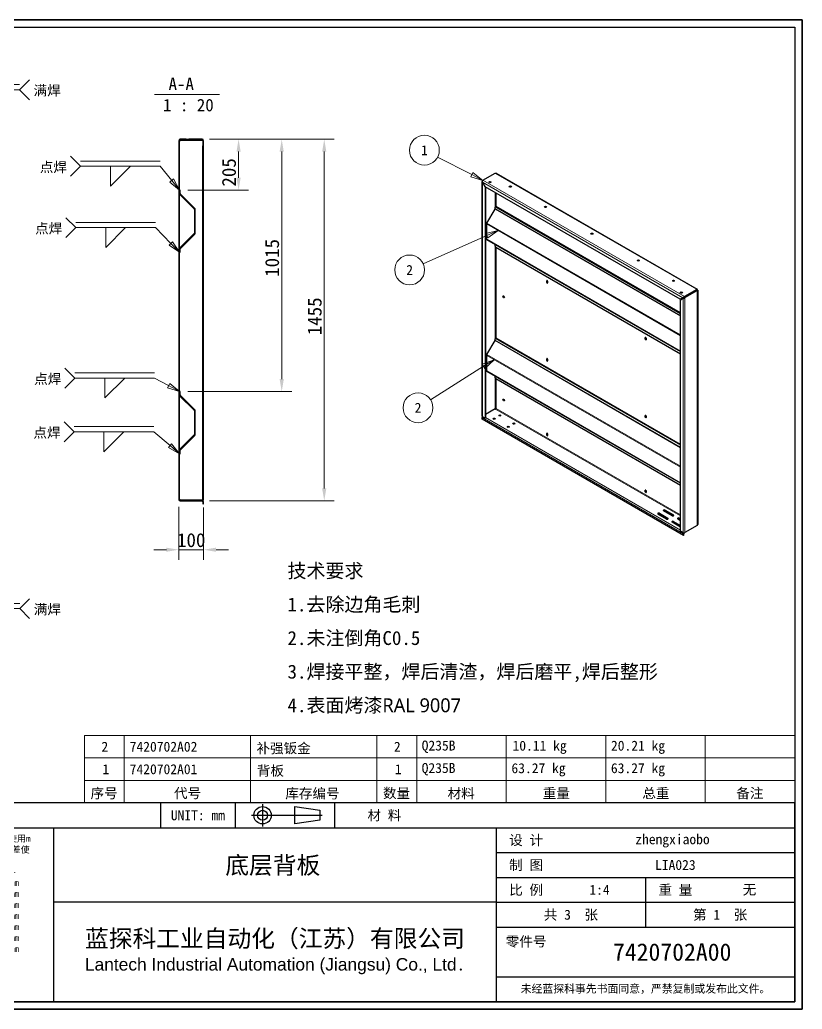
# Model space of a CAD drawing. Header units: millimetres. Extents: x 120 to 5830, y 110 to 4090.
# Drawn here: x 2684 to 5830, y 110 to 4090 of the extents above; entities that cross this region are included whole.
import ezdxf
from ezdxf.enums import TextEntityAlignment as Align

# ---------------------------------------------------------------- set-up
doc = ezdxf.new("R2010")
doc.units = ezdxf.units.MM
doc.header["$LTSCALE"] = 20
doc.linetypes.add('CHAIN', pattern=[0.3543, 0.2362, -0.0295, 0.0591, -0.0295])
doc.linetypes.add('DASHED', pattern=[0.2067, 0.1654, -0.0413])
for name, color, linetype, lineweight in [('1', 7, 'Continuous', 18), ('剖面线 (ISO)', 7, 'Continuous', 18), ('可见 (ISO)', 7, 'Continuous', 25), ('可见窄的 (ISO)', 7, 'Continuous', 18), ('图框 (ISO)', 7, 'Continuous', 35), ('标题 (ISO)', 7, 'Continuous', 25)]:
    doc.layers.add(name, color=color, linetype=linetype, lineweight=lineweight)
doc.layers.add('尺寸 (ISO)', color=7, linetype='Continuous', lineweight=18, true_color=0x008000)
doc.layers.add('符号 (ISO)', color=7, linetype='Continuous', lineweight=18, true_color=0x008000)
doc.styles.add('HZ_33', font='simfang.ttf')
doc.styles.add('文本样式164', font='SimSun.ttf')
doc.styles.add('文本样式165', font='SimSun.ttf')
doc.styles.add('文本样式74', font='SimSun.ttf')
doc.styles.add('最新国标', font='simfang.ttf')
doc.styles.add('注释文本 (ISO)', font='simfang.ttf')
doc.styles.add('添加1', font='simfang.ttf')
doc.dimstyles.new('默认 (GB)', dxfattribs={"dimscale": 20, "dimtxt": 2.8, "dimasz": 2.5, "dimexe": 2, "dimexo": 1.5, "dimgap": 0.5, "dimtad": 1, "dimtoh": 1, "dimdsep": 46, "dimtxsty": '最新国标', "dimcen": 0.09, "dimdle": 10, "dimclrd": 256, "dimclre": 256, "dimclrt": 256, "dimaunit": 1, "dimadec": 3, "dimazin": 2, "dimtfac": 0.535714, "dimtdec": 3, "dimtmove": 0, "dimatfit": 3, "dimfxl": 0, "dimtolj": 1, "dimlwd": -1, "dimlwe": -1, "dimarcsym": 0})
pattern_1 = [(45, (0, 0), (-44.9013, 44.9013), [])]

# ---------------------------------------------------------------- blocks, each defined once
blk = doc.blocks.new('图框 最新国标')
at = {"layer": '图框 (ISO)'}
for p, q in [((6, 204.5), (291.5, 204.5)), ((291.5, 204.5), (291.5, 5.5)), ((291.5, 5.5), (6, 5.5))]:
    blk.add_line(p, q, dxfattribs=at)
at = {"layer": '图框 (ISO)', "color": 7, "linetype": 'Continuous', "lineweight": 25}
for p, q in [((18, 203), (290, 203)), ((18, 203), (290, 203)), ((290, 203), (290, 7)), ((290, 203), (290, 7)), ((290, 7), (6, 7)), ((290, 7), (18, 7))]:
    blk.add_line(p, q, dxfattribs=at)
at = {"layer": '图框 (ISO)', "style": '文本样式74'}
blk.add_attdef('零件代号_001', (44.46, 200.25), '', height=2.5, rotation=180, dxfattribs=at)
blk = doc.blocks.new('标题栏 副本 最新国标')
at = {"layer": '标题 (ISO)'}
for p, q in [((381.98, -183.84), (196.98, -183.84)), ((196.98, -183.84), (196.98, -223.84)), ((254.48, -183.84), (254.48, -188.84)), ((269.48, -183.84), (269.48, -188.84)), ((281.48, -188.09), (281.48, -184.59)), ((281.48, -184.59), (286.48, -185.34)), ((289.48, -183.84), (289.48, -188.84)), ((381.98, -223.84), (381.98, -183.84)), ((383.48, -183.84), (383.48, -225.34)), ((286.48, -185.34), (286.48, -187.34)), ((196.98, -188.84), (381.98, -188.84)), ((232.98, -188.84), (232.98, -223.84)), ((286.48, -187.34), (281.48, -188.09)), ((321.98, -188.84), (321.98, -223.84)), ((321.98, -193.84), (381.98, -193.84)), ((321.98, -198.84), (381.98, -198.84)), ((351.98, -198.84), (351.98, -208.84)), ((321.98, -203.84), (232.98, -203.84)), ((321.98, -203.84), (381.98, -203.84)), ((321.98, -208.84), (381.98, -208.84)), ((321.98, -218.84), (381.98, -218.84)), ((196.98, -223.84), (381.98, -223.84)), ((383.48, -225.34), (196.98, -225.34))]:
    blk.add_line(p, q, dxfattribs=at)
at = {"layer": '标题 (ISO)', "linetype": 'CHAIN', "ltscale": 5.000333}
blk.add_line((274.98, -184.09), (274.98, -188.59), dxfattribs=at)
at = {"layer": '标题 (ISO)', "linetype": 'CHAIN', "ltscale": 15.834605}
blk.add_line((272.73, -186.34), (286.98, -186.34), dxfattribs=at)
at = {"layer": '标题 (ISO)'}
for radius in [1.75, 1]:
    blk.add_circle((274.98, -186.34), radius, dxfattribs=at)
at = {"layer": '1', "style": '文本样式164'}
for s, p in [('材 料', (299.48, -186.34)), ('UNIT: mm', (261.98, -186.34)), ('设 计', (327.98, -191.34)), ('制 图', (327.98, -196.34)), ('比 例', (327.98, -201.34)), ('重 量', (357.98, -201.34)), ('共 3  张', (336.98, -206.34)), ('第 1  张', (366.98, -206.34))]:
    blk.add_text(s, height=2, dxfattribs=at).set_placement(p, align=Align.MIDDLE_CENTER)
at = {"layer": '标题 (ISO)', "style": '注释文本 (ISO)'}
for s, insert, char_height, attachment_point, line_spacing_factor in [('\\fSimSun|b0|i0;{\\H1.3000;      未注公差角度及线性公差使用m\\P}\\fSimSun|b0|i0;{\\H1.3000;（GB/T1804-2000），未注形位公差使\\P}\\fSimSun|b0|i0;{\\H1.3000;用K级（GB/T 1184-1996）。\\P}\\fSimSun|b0|i0;{\\H1.3000;—————————————————\\P}\\fSimSun|b0|i0;{\\H1.3000;             6以下    ±0.05 mm\\P}\\fSimSun|b0|i0;{\\H1.3000;     6 ～   30以下    ±0.10 mm\\P}\\fSimSun|b0|i0;{\\H1.3000;    30 ～  120以下    ±0.15 mm\\P}\\fSimSun|b0|i0;{\\H1.3000;   120 ～  400以下    ±0.20 mm\\P}\\fSimSun|b0|i0;{\\H1.3000;   400 ～ 1000以下    ±0.30 mm\\P}\\fSimSun|b0|i0;{\\H1.3000;  1000 ～ 2000以下    ±0.50 mm\\P}\\fSimSun|b0|i0;{\\H1.3000;          2000以上    ±0.80 mm\\P}\\fSimSun|b0|i0;{\\H1.3000;\\P}\\fSimSun|b0|i0;{\\H1.3000;           300以下    ±30′\\P}\\fSimSun|b0|i0;{\\H1.3000;   300 ～ 1000以下    ±15′\\P}\\fSimSun|b0|i0;{\\H1.3000;          1000以上    ±5′}', (198.48, -206.63), 1.3, 4, 1.023913), ('{\\fMicrosoft YaHei|b0|i0|c134|p34;\\H1.75x;蓝探科工业自动化（江苏）有限公司\\P\\fArial|b0|i0|c0|p34;\\H0.71429x;Lantech Industrial Automation (Jiangsu) Co., Ltd\\fFangSong|b0|i0|c134|p49;.\\H1.15195x; }', (277.48, -213.84), 2, 5, 0.978695)]:
    blk.add_mtext(s, dxfattribs=dict(at, insert=insert, char_height=char_height, attachment_point=attachment_point, line_spacing_factor=line_spacing_factor))
at = {"layer": '标题 (ISO)', "attachment_point": 5, "style": '注释文本 (ISO)'}
for s, insert, char_height in [('\\fFangSong|b0|i0;LIA023', (357.98, -196.34), 2), ('\\fFangSong|b0|i0;零件号', (327.98, -211.84), 2), ('\\fSimSun|b0|i0;{\\H1.6000;未经蓝探科事先书面同意，严禁复制或发布此文件。}', (351.98, -221.34), 1.6)]:
    blk.add_mtext(s, dxfattribs=dict(at, insert=insert, char_height=char_height))
at = {"layer": '标题 (ISO)', "style": '注释文本 (ISO)'}
blk.add_attdef('材料', text='', height=2, dxfattribs=at).set_placement((324.48, -186.34), align=Align.MIDDLE_CENTER)
at = {"layer": '标题 (ISO)'}
for tag, p, height, style in [('设计人_001', (349.92, -192.16), 2, '注释文本 (ISO)'), ('库存编号_001', (267.5, -198.13), 3.5, '文本样式165'), ('视图比例_001', (340.69, -202.33), 2, '注释文本 (ISO)'), ('质量\\P3;_001', (371.53, -202.3), 2, '注释文本 (ISO)'), ('零件代号_001', (345.44, -215.59), 3.5, '文本样式165')]:
    blk.add_attdef(tag, p, '', height=height, dxfattribs=dict(at, style=style))
blk = doc.blocks.new('*D6')
at = {"layer": 'Defpoints', "color": 0, "transparency": 16777216}
for p in [(3417.1, 3609.6), (3563.6, 3609.6), (3329.1, 3404.6)]:
    blk.add_point(p, dxfattribs=at)
at = {"layer": '尺寸 (ISO)', "color": 116, "true_color": 0x00803f, "transparency": 16777216}
for p, q in [((3447.1, 3609.6), (3603.6, 3609.6)), ((3563.6, 3454.6), (3563.6, 3559.6)), ((3359.1, 3404.6), (3603.6, 3404.6))]:
    blk.add_line(p, q, dxfattribs=at)
for points in [[(3555.2, 3559.6), (3571.9, 3559.6), (3563.6, 3609.6)], [(3555.2, 3454.6), (3571.9, 3454.6), (3563.6, 3404.6)]]:
    blk.add_solid(points, dxfattribs=at)
at = {"layer": '尺寸 (ISO)', "transparency": 16777216, "insert": (3525.2, 3476.2), "char_height": 56, "attachment_point": 5, "rotation": 90, "style": '最新国标'}
blk.add_mtext('\\A1;205', dxfattribs=at)
blk = doc.blocks.new('*D7')
at = {"layer": 'Defpoints', "color": 0, "transparency": 16777216}
for p in [(3417.1, 3609.6), (3329.1, 2594.6), (3737.1, 2594.6)]:
    blk.add_point(p, dxfattribs=at)
at = {"layer": '尺寸 (ISO)', "color": 116, "true_color": 0x00803f, "transparency": 16777216}
for p, q in [((3447.1, 3609.6), (3777.1, 3609.6)), ((3737.1, 3559.6), (3737.1, 2644.6)), ((3359.1, 2594.6), (3777.1, 2594.6))]:
    blk.add_line(p, q, dxfattribs=at)
for points in [[(3728.7, 3559.6), (3745.4, 3559.6), (3737.1, 3609.6)], [(3728.7, 2644.6), (3745.4, 2644.6), (3737.1, 2594.6)]]:
    blk.add_solid(points, dxfattribs=at)
at = {"layer": '尺寸 (ISO)', "transparency": 16777216, "insert": (3698.7, 3132.1), "char_height": 56, "attachment_point": 5, "rotation": 90, "style": '最新国标'}
blk.add_mtext('\\A1;1015', dxfattribs=at)
blk = doc.blocks.new('焊接符号标识符1')
at = {"layer": '符号 (ISO)'}
for p, q in [((146.42, 175.04), (144.42, 177.04)), ((146.42, 175.04), (144.42, 173.04)), ((162.42, 175.04), (146.42, 175.04)), ((152.42, 175.04), (156.42, 175.04)), ((156.42, 175.04), (152.42, 171.04)), ((152.42, 171.04), (152.42, 175.04)), ((164.73, 172.17), (162.42, 175.04)), ((165.12, 172.49), (164.34, 171.86)), ((164.34, 171.86), (166.3, 170.23)), ((164.73, 172.17), (166.3, 170.23)), ((166.3, 170.23), (165.12, 172.49))]:
    blk.add_line(p, q, dxfattribs=at)
at = {"layer": '符号 (ISO)', "linetype": 'DASHED', "ltscale": 12.901145}
blk.add_line((162.42, 176.09), (146.42, 176.09), dxfattribs=at)
at = {"layer": '符号 (ISO)', "flags": 128}
blk.add_lwpolyline([(164.34, 171.86), (166.3, 170.23), (165.12, 172.49), (164.34, 171.86)], dxfattribs=at)
at = {"layer": '符号 (ISO)'}
blk.add_solid([(164.34, 171.86), (166.3, 170.23), (165.12, 172.49), (164.34, 171.86)], dxfattribs=at)
at = {"layer": '符号 (ISO)', "insert": (138.22, 173.64), "char_height": 2, "attachment_point": 7, "style": '注释文本 (ISO)'}
blk.add_mtext('点焊', dxfattribs=at)
blk = doc.blocks.new('焊接符号标识符2')
at = {"layer": '符号 (ISO)'}
for p, q in [((145.47, 162.7), (143.47, 164.7)), ((145.47, 162.7), (143.47, 160.7)), ((161.47, 162.7), (145.47, 162.7)), ((151.47, 162.7), (155.47, 162.7)), ((155.47, 162.7), (151.47, 158.7)), ((151.47, 158.7), (151.47, 162.7)), ((164.56, 159.52), (161.47, 162.7)), ((164.92, 159.87), (164.2, 159.17)), ((164.56, 159.52), (166.3, 157.73)), ((166.3, 157.73), (164.92, 159.87)), ((164.2, 159.17), (166.3, 157.73))]:
    blk.add_line(p, q, dxfattribs=at)
at = {"layer": '符号 (ISO)', "linetype": 'DASHED', "ltscale": 12.901145}
blk.add_line((161.47, 163.75), (145.47, 163.75), dxfattribs=at)
at = {"layer": '符号 (ISO)', "flags": 128}
blk.add_lwpolyline([(164.2, 159.17), (166.3, 157.73), (164.92, 159.87), (164.2, 159.17)], dxfattribs=at)
at = {"layer": '符号 (ISO)'}
blk.add_solid([(164.2, 159.17), (166.3, 157.73), (164.92, 159.87), (164.2, 159.17)], dxfattribs=at)
at = {"layer": '符号 (ISO)', "insert": (137.27, 161.31), "char_height": 2, "attachment_point": 7, "style": '注释文本 (ISO)'}
blk.add_mtext('点焊', dxfattribs=at)
blk = doc.blocks.new('焊接符号标识符3')
at = {"layer": '符号 (ISO)'}
for p, q in [((145.28, 132.44), (143.28, 134.44)), ((145.28, 132.44), (143.28, 130.44)), ((161.28, 132.44), (145.28, 132.44)), ((151.28, 132.44), (155.28, 132.44)), ((155.28, 132.44), (151.28, 128.44)), ((151.28, 128.44), (151.28, 132.44)), ((164.1, 130.92), (161.28, 132.44)), ((164.34, 131.36), (163.86, 130.48)), ((166.3, 129.73), (164.34, 131.36)), ((163.86, 130.48), (166.3, 129.73)), ((164.1, 130.92), (166.3, 129.73))]:
    blk.add_line(p, q, dxfattribs=at)
at = {"layer": '符号 (ISO)', "linetype": 'DASHED', "ltscale": 12.901145}
blk.add_line((161.28, 133.49), (145.28, 133.49), dxfattribs=at)
at = {"layer": '符号 (ISO)', "flags": 128}
blk.add_lwpolyline([(163.86, 130.48), (166.3, 129.73), (164.34, 131.36), (163.86, 130.48)], dxfattribs=at)
at = {"layer": '符号 (ISO)'}
blk.add_solid([(163.86, 130.48), (166.3, 129.73), (164.34, 131.36), (163.86, 130.48)], dxfattribs=at)
at = {"layer": '符号 (ISO)', "insert": (137.09, 131.04), "char_height": 2, "attachment_point": 7, "style": '注释文本 (ISO)'}
blk.add_mtext('点焊', dxfattribs=at)
blk = doc.blocks.new('焊接符号标识符4')
at = {"layer": '符号 (ISO)'}
for p, q in [((145.12, 121.62), (143.12, 123.62)), ((145.12, 121.62), (143.12, 119.62)), ((161.12, 121.62), (145.12, 121.62)), ((151.12, 121.62), (155.12, 121.62)), ((155.12, 121.62), (151.12, 117.62)), ((151.12, 117.62), (151.12, 121.62)), ((164.4, 118.85), (161.12, 121.62)), ((164.72, 119.23), (164.07, 118.47)), ((164.07, 118.47), (166.3, 117.23)), ((164.4, 118.85), (166.3, 117.23)), ((166.3, 117.23), (164.72, 119.23))]:
    blk.add_line(p, q, dxfattribs=at)
at = {"layer": '符号 (ISO)', "linetype": 'DASHED', "ltscale": 12.901145}
blk.add_line((161.12, 122.67), (145.12, 122.67), dxfattribs=at)
at = {"layer": '符号 (ISO)', "flags": 128}
blk.add_lwpolyline([(164.07, 118.47), (166.3, 117.23), (164.72, 119.23), (164.07, 118.47)], dxfattribs=at)
at = {"layer": '符号 (ISO)'}
blk.add_solid([(164.07, 118.47), (166.3, 117.23), (164.72, 119.23), (164.07, 118.47)], dxfattribs=at)
at = {"layer": '符号 (ISO)', "insert": (136.93, 120.23), "char_height": 2, "attachment_point": 7, "style": '注释文本 (ISO)'}
blk.add_mtext('点焊', dxfattribs=at)
blk = doc.blocks.new('*D14')
at = {"layer": 'Defpoints', "color": 0, "transparency": 16777216}
for p in [(3417.1, 3609.6), (3417.1, 2154.6), (3908.1, 2154.6)]:
    blk.add_point(p, dxfattribs=at)
at = {"layer": '尺寸 (ISO)', "color": 116, "true_color": 0x00803f, "transparency": 16777216}
for p, q in [((3447.1, 3609.6), (3948.1, 3609.6)), ((3908.1, 3559.6), (3908.1, 2204.6)), ((3447.1, 2154.6), (3948.1, 2154.6))]:
    blk.add_line(p, q, dxfattribs=at)
for points in [[(3899.7, 3559.6), (3916.4, 3559.6), (3908.1, 3609.6)], [(3899.7, 2204.6), (3916.4, 2204.6), (3908.1, 2154.6)]]:
    blk.add_solid(points, dxfattribs=at)
at = {"layer": '尺寸 (ISO)', "transparency": 16777216, "insert": (3869.7, 2897.1), "char_height": 56, "attachment_point": 5, "rotation": 90, "style": '最新国标'}
blk.add_mtext('\\A1;1455', dxfattribs=at)
blk = doc.blocks.new('*D15')
at = {"layer": 'Defpoints', "color": 0, "transparency": 16777216}
for p in [(3323.1, 2160.6), (3423.1, 2158.3), (3423.1, 1958.3)]:
    blk.add_point(p, dxfattribs=at)
at = {"layer": '尺寸 (ISO)', "color": 116, "true_color": 0x00803f, "transparency": 16777216}
for p, q in [((3323.1, 2130.6), (3323.1, 1918.3)), ((3423.1, 2128.3), (3423.1, 1918.3)), ((3273.1, 1958.3), (3223.1, 1958.3)), ((3323.1, 1958.3), (3423.1, 1958.3)), ((3473.1, 1958.3), (3523.1, 1958.3))]:
    blk.add_line(p, q, dxfattribs=at)
for points in [[(3273.1, 1966.7), (3273.1, 1950), (3323.1, 1958.3)], [(3473.1, 1966.7), (3473.1, 1950), (3423.1, 1958.3)]]:
    blk.add_solid(points, dxfattribs=at)
at = {"layer": '尺寸 (ISO)', "transparency": 16777216, "insert": (3373.1, 1996.6), "char_height": 56, "attachment_point": 5, "style": '最新国标'}
blk.add_mtext('\\A1;100', dxfattribs=at)
blk = doc.blocks.new('明细栏')
at = {"layer": '符号 (ISO)'}
for p, q in [((290, 60.58), (147.2, 60.58)), ((147.2, 60.58), (147.2, 51.53)), ((155.2, 60.58), (155.2, 51.53)), ((180.6, 60.58), (180.6, 51.53)), ((206, 60.58), (206, 51.53)), ((214, 60.58), (214, 51.53)), ((232, 60.58), (232, 51.53)), ((252, 60.58), (252, 51.53)), ((272, 60.58), (272, 51.53)), ((290, 60.58), (290, 51.53)), ((290, 56.05), (147.2, 56.05)), ((290, 51.53), (147.2, 51.53)), ((147.2, 47), (147.2, 51.53)), ((155.2, 47), (155.2, 51.53)), ((180.6, 47), (180.6, 51.53)), ((206, 47), (206, 51.53)), ((214, 47), (214, 51.53)), ((232, 47), (232, 51.53)), ((252, 47), (252, 51.53)), ((272, 47), (272, 51.53)), ((290, 47), (290, 51.53)), ((290, 47), (147.2, 47))]:
    blk.add_line(p, q, dxfattribs=at)
at = {"layer": '符号 (ISO)', "char_height": 2, "attachment_point": 7, "style": '注释文本 (ISO)'}
for s, insert in [('2', (150.61, 57.3)), ('7420702A02', (156.29, 57.27)), ('补强钣金', (181.77, 56.75)), ('2', (209.41, 57.3)), ('Q235B', (214.99, 57.03)), ('10.11 kg', (233.26, 56.85)), ('20.21 kg', (253.05, 56.85)), ('1', (150.81, 52.77)), ('7420702A01', (156.29, 52.74)), ('背板', (181.86, 52.24)), ('1', (209.61, 52.77)), ('Q235B', (214.99, 52.51)), ('63.27 kg', (233.04, 52.32)), ('63.27 kg', (253.04, 52.32)), ('序号', (148.42, 47.71)), ('代号', (165.19, 47.73)), ('库存编号', (187.58, 47.66)), ('数量', (207.21, 47.72)), ('材料', (220.21, 47.68)), ('重量', (239.33, 47.78)), ('总重', (259.36, 47.75)), ('备注', (278.25, 47.74))]:
    blk.add_mtext(s, dxfattribs=dict(at, insert=insert))
blk = doc.blocks.new('引出序号1')
at = {"layer": '符号 (ISO)'}
for p, q in [((225.08, 173.36), (218.2, 176.9)), ((225.31, 173.8), (224.85, 172.91)), ((225.08, 173.36), (227.3, 172.21)), ((227.3, 172.21), (225.31, 173.8)), ((224.85, 172.91), (227.3, 172.21))]:
    blk.add_line(p, q, dxfattribs=at)
at = {"layer": '符号 (ISO)', "flags": 128}
blk.add_lwpolyline([(224.85, 172.91), (227.3, 172.21), (225.31, 173.8), (224.85, 172.91)], dxfattribs=at)
at = {"layer": '符号 (ISO)'}
blk.add_circle((215.54, 178.27), 3, dxfattribs=at)
blk.add_solid([(224.85, 172.91), (227.3, 172.21), (225.31, 173.8), (224.85, 172.91)], dxfattribs=at)
at = {"layer": '符号 (ISO)', "insert": (215.54, 178.27), "char_height": 2, "attachment_point": 5, "style": '注释文本 (ISO)'}
blk.add_mtext('1', dxfattribs=at)
blk = doc.blocks.new('引出序号2')
at = {"layer": '符号 (ISO)'}
for p, q in [((230.4, 162.11), (227.91, 161.55)), ((227.91, 161.55), (228.32, 160.64)), ((228.12, 161.09), (230.4, 162.11)), ((228.32, 160.64), (230.4, 162.11)), ((228.12, 161.09), (215.3, 155.4))]:
    blk.add_line(p, q, dxfattribs=at)
at = {"layer": '符号 (ISO)', "flags": 128}
blk.add_lwpolyline([(228.32, 160.64), (230.4, 162.11), (227.91, 161.55), (228.32, 160.64)], dxfattribs=at)
at = {"layer": '符号 (ISO)'}
blk.add_circle((212.57, 154.19), 3, dxfattribs=at)
blk.add_solid([(228.32, 160.64), (230.4, 162.11), (227.91, 161.55), (228.32, 160.64)], dxfattribs=at)
at = {"layer": '符号 (ISO)', "insert": (212.57, 154.19), "char_height": 2, "attachment_point": 5, "style": '注释文本 (ISO)'}
blk.add_mtext('2', dxfattribs=at)
blk = doc.blocks.new('引出序号3')
at = {"layer": '符号 (ISO)'}
for p, q in [((229.55, 136.14), (227.17, 135.23)), ((227.44, 134.81), (229.55, 136.14)), ((227.71, 134.38), (229.55, 136.14)), ((227.44, 134.81), (216.78, 128.07)), ((227.17, 135.23), (227.71, 134.38))]:
    blk.add_line(p, q, dxfattribs=at)
at = {"layer": '符号 (ISO)', "flags": 128}
blk.add_lwpolyline([(227.71, 134.38), (229.55, 136.14), (227.17, 135.23), (227.71, 134.38)], dxfattribs=at)
at = {"layer": '符号 (ISO)'}
blk.add_circle((214.26, 126.47), 3, dxfattribs=at)
blk.add_solid([(227.71, 134.38), (229.55, 136.14), (227.17, 135.23), (227.71, 134.38)], dxfattribs=at)
at = {"layer": '符号 (ISO)', "insert": (214.26, 126.47), "char_height": 2, "attachment_point": 5, "style": '注释文本 (ISO)'}
blk.add_mtext('2', dxfattribs=at)
blk = doc.blocks.new('焊接符号标识符5')
at = {"layer": '符号 (ISO)', "linetype": 'DASHED', "ltscale": 12.901145}
blk.add_line((118.13, 191.48), (134.13, 191.48), dxfattribs=at)
at = {"layer": '符号 (ISO)'}
for p, q in [((134.13, 190.43), (136.13, 192.43)), ((111.92, 182.45), (118.13, 190.43)), ((118.13, 190.43), (134.13, 190.43)), ((124.13, 190.43), (128.13, 190.43)), ((128.13, 190.43), (124.13, 186.43)), ((124.13, 186.43), (124.13, 190.43)), ((134.13, 190.43), (136.13, 188.43)), ((111.53, 182.76), (110.39, 180.48)), ((111.92, 182.45), (110.39, 180.48)), ((110.39, 180.48), (112.32, 182.15)), ((112.32, 182.15), (111.53, 182.76))]:
    blk.add_line(p, q, dxfattribs=at)
at = {"layer": '符号 (ISO)', "flags": 128}
blk.add_lwpolyline([(111.53, 182.76), (110.39, 180.48), (112.32, 182.15), (111.53, 182.76)], dxfattribs=at)
at = {"layer": '符号 (ISO)'}
blk.add_solid([(111.53, 182.76), (110.39, 180.48), (112.32, 182.15), (111.53, 182.76)], dxfattribs=at)
at = {"layer": '符号 (ISO)', "insert": (136.96, 189.05), "char_height": 2, "attachment_point": 7, "style": '注释文本 (ISO)'}
blk.add_mtext('满焊', dxfattribs=at)
blk = doc.blocks.new('焊接符号标识符6')
at = {"layer": '符号 (ISO)'}
for p, q in [((134.17, 86.07), (136.17, 88.07)), ((111.99, 78.7), (118.17, 86.07)), ((118.17, 86.07), (134.17, 86.07)), ((124.17, 86.07), (128.17, 86.07)), ((128.17, 86.07), (124.17, 82.07)), ((124.17, 82.07), (124.17, 86.07)), ((134.17, 86.07), (136.17, 84.07)), ((111.61, 79.02), (110.39, 76.79)), ((111.99, 78.7), (110.39, 76.79)), ((110.39, 76.79), (112.38, 78.38)), ((112.38, 78.38), (111.61, 79.02))]:
    blk.add_line(p, q, dxfattribs=at)
at = {"layer": '符号 (ISO)', "linetype": 'DASHED', "ltscale": 12.901145}
blk.add_line((118.17, 87.12), (134.17, 87.12), dxfattribs=at)
at = {"layer": '符号 (ISO)', "flags": 128}
blk.add_lwpolyline([(111.61, 79.02), (110.39, 76.79), (112.38, 78.38), (111.61, 79.02)], dxfattribs=at)
at = {"layer": '符号 (ISO)'}
blk.add_solid([(111.61, 79.02), (110.39, 76.79), (112.38, 78.38), (111.61, 79.02)], dxfattribs=at)
at = {"layer": '符号 (ISO)', "insert": (137, 84.69), "char_height": 2, "attachment_point": 7, "style": '注释文本 (ISO)'}
blk.add_mtext('满焊', dxfattribs=at)

msp = doc.modelspace()

# ---------------------------------------------------------------- hatches: boundary and pattern name
at = {"layer": '剖面线 (ISO)'}
h = msp.add_hatch(dxfattribs=at)
h.set_pattern_fill('ANSI31', color=256, scale=508, style=0)
h.set_pattern_definition(pattern_1)
edge = h.paths.add_edge_path()
edge.add_line((3420.054, 2151.615), (3420.054, 2142.615))
edge.add_line((3420.054, 2142.615), (3423.054, 2142.615))
edge.add_line((3423.054, 2142.615), (3423.054, 2151.615))
edge.add_ellipse((3417.054, 2151.615), major_axis=(0, 6), ratio=1, start_angle=270, end_angle=360)
edge.add_line((3417.054, 2157.615), (3329.054, 2157.615))
edge.add_ellipse((3329.054, 2160.615), major_axis=(-3, 0), ratio=1, start_angle=0, end_angle=90, ccw=False)
edge.add_line((3326.054, 2160.615), (3326.054, 3603.615))
edge.add_ellipse((3329.054, 3603.615), major_axis=(0, 3), ratio=1, start_angle=0, end_angle=90, ccw=False)
edge.add_line((3329.054, 3606.615), (3352.554, 3606.615))
edge.add_line((3352.554, 3606.615), (3352.554, 3609.615))
edge.add_line((3352.554, 3609.615), (3329.054, 3609.615))
edge.add_ellipse((3329.054, 3603.615), major_axis=(-6, 0), ratio=1, start_angle=270, end_angle=360)
edge.add_line((3323.054, 3603.615), (3323.054, 2160.615))
edge.add_ellipse((3329.054, 2160.615), major_axis=(0, -6), ratio=1, start_angle=270, end_angle=360)
edge.add_line((3329.054, 2154.615), (3417.054, 2154.615))
edge.add_ellipse((3417.054, 2151.615), major_axis=(3, 0), ratio=1, start_angle=0, end_angle=90, ccw=False)
h = msp.add_hatch(dxfattribs=at)
h.set_pattern_fill('ANSI31', color=256, scale=508, style=0)
h.set_pattern_definition(pattern_1)
edge = h.paths.add_edge_path()
edge.add_line((3420.054, 3603.615), (3420.054, 3584.615))
edge.add_line((3420.054, 3584.615), (3423.054, 3584.615))
edge.add_line((3423.054, 3584.615), (3423.054, 3603.615))
edge.add_ellipse((3417.054, 3603.615), major_axis=(0, 6), ratio=1, start_angle=270, end_angle=360)
edge.add_line((3417.054, 3609.615), (3363.554, 3609.615))
edge.add_line((3363.554, 3609.615), (3363.554, 3606.615))
edge.add_line((3363.554, 3606.615), (3417.054, 3606.615))
edge.add_ellipse((3417.054, 3603.615), major_axis=(3, 0), ratio=1, start_angle=0, end_angle=90, ccw=False)
h = msp.add_hatch(dxfattribs=at)
h.set_pattern_fill('ANSI31', color=256, scale=508, angle=90.00021, style=0)
h.set_pattern_definition([(135.0002, (0, 0), (-44.9011, -44.90145), [])])
edge = h.paths.add_edge_path()
edge.add_ellipse((3332.054, 3390.857), major_axis=(0, -6), ratio=1, start_angle=270, end_angle=315)
edge.add_line((3327.812, 3386.615), (3385.176, 3329.251))
edge.add_ellipse((3383.054, 3327.129), major_axis=(2.121, -2.121), ratio=1, start_angle=45, end_angle=90, ccw=False)
edge.add_line((3386.054, 3327.129), (3386.054, 3232.1))
edge.add_ellipse((3383.054, 3232.1), major_axis=(0, -3), ratio=1, start_angle=45, end_angle=90, ccw=False)
edge.add_line((3385.176, 3229.979), (3327.812, 3172.615))
edge.add_ellipse((3332.054, 3168.372), major_axis=(-4.243, -4.243), ratio=1, start_angle=270, end_angle=315)
edge.add_line((3326.054, 3168.372), (3326.054, 3154.615))
edge.add_line((3326.054, 3154.615), (3329.054, 3154.615))
edge.add_line((3329.054, 3154.615), (3329.054, 3168.372))
edge.add_ellipse((3332.054, 3168.372), major_axis=(0, 3), ratio=1, start_angle=45, end_angle=90, ccw=False)
edge.add_line((3329.933, 3170.493), (3387.297, 3227.857))
edge.add_ellipse((3383.054, 3232.1), major_axis=(4.243, 4.243), ratio=1, start_angle=270, end_angle=315)
edge.add_line((3389.054, 3232.1), (3389.054, 3327.129))
edge.add_ellipse((3383.054, 3327.129), major_axis=(0, 6), ratio=1, start_angle=270, end_angle=315)
edge.add_line((3387.297, 3331.372), (3329.933, 3388.736))
edge.add_ellipse((3332.054, 3390.857), major_axis=(-2.121, 2.121), ratio=1, start_angle=45, end_angle=90, ccw=False)
edge.add_line((3329.054, 3390.857), (3329.054, 3404.615))
edge.add_line((3329.054, 3404.615), (3326.054, 3404.615))
edge.add_line((3326.054, 3404.615), (3326.054, 3390.857))
h = msp.add_hatch(dxfattribs=at)
h.set_pattern_fill('ANSI31', color=256, scale=508, angle=14.999978, style=0)
h.set_pattern_definition([(60, (0, 0), (-54.9926, 31.75), [])])
edge = h.paths.add_edge_path()
edge.add_ellipse((3332.054, 2580.857), major_axis=(0, -6), ratio=1, start_angle=270, end_angle=315)
edge.add_line((3327.812, 2576.615), (3385.176, 2519.251))
edge.add_ellipse((3383.054, 2517.129), major_axis=(2.121, -2.121), ratio=1, start_angle=45, end_angle=90, ccw=False)
edge.add_line((3386.054, 2517.129), (3386.054, 2422.1))
edge.add_ellipse((3383.054, 2422.1), major_axis=(0, -3), ratio=1, start_angle=45, end_angle=90, ccw=False)
edge.add_line((3385.176, 2419.979), (3327.812, 2362.615))
edge.add_ellipse((3332.054, 2358.372), major_axis=(-4.243, -4.243), ratio=1, start_angle=270, end_angle=315)
edge.add_line((3326.054, 2358.372), (3326.054, 2344.615))
edge.add_line((3326.054, 2344.615), (3329.054, 2344.615))
edge.add_line((3329.054, 2344.615), (3329.054, 2358.372))
edge.add_ellipse((3332.054, 2358.372), major_axis=(0, 3), ratio=1, start_angle=45, end_angle=90, ccw=False)
edge.add_line((3329.933, 2360.493), (3387.297, 2417.857))
edge.add_ellipse((3383.054, 2422.1), major_axis=(4.243, 4.243), ratio=1, start_angle=270, end_angle=315)
edge.add_line((3389.054, 2422.1), (3389.054, 2517.129))
edge.add_ellipse((3383.054, 2517.129), major_axis=(0, 6), ratio=1, start_angle=270, end_angle=315)
edge.add_line((3387.297, 2521.372), (3329.933, 2578.736))
edge.add_ellipse((3332.054, 2580.857), major_axis=(-2.121, 2.121), ratio=1, start_angle=45, end_angle=90, ccw=False)
edge.add_line((3329.054, 2580.857), (3329.054, 2594.615))
edge.add_line((3329.054, 2594.615), (3326.054, 2594.615))
edge.add_line((3326.054, 2594.615), (3326.054, 2580.857))

# ---------------------------------------------------------------- linework, layer by layer
at = {"layer": '可见 (ISO)'}
for p, q in [((3323.054, 3603.615), (3323.054, 2160.615)), ((3326.054, 2160.615), (3326.054, 3603.615)), ((3326.054, 3603.615), (3329.054, 3603.615)), ((3352.554, 3609.615), (3329.054, 3609.615)), ((3329.054, 3606.615), (3352.554, 3606.615)), ((3329.054, 3605.908), (3417.054, 3605.908)), ((3329.054, 3603.615), (3329.054, 3605.908)), ((3352.554, 3606.615), (3352.554, 3609.615)), ((3352.554, 3609.615), (3363.554, 3609.615)), ((3363.554, 3606.615), (3352.554, 3606.615)), ((3417.054, 3609.615), (3363.554, 3609.615)), ((3363.554, 3609.615), (3363.554, 3606.615)), ((3363.554, 3606.615), (3417.054, 3606.615)), ((3420.054, 3603.615), (3420.054, 3584.615)), ((3420.054, 3584.615), (3423.054, 3584.615)), ((3420.054, 3584.615), (3420.054, 3582.493)), ((3420.054, 3582.493), (3423.054, 3582.493)), ((3420.054, 2158.322), (3420.054, 3582.493)), ((3423.054, 3584.615), (3423.054, 3603.615)), ((3423.054, 3582.493), (3423.054, 3584.615)), ((3423.054, 2158.322), (3423.054, 3582.493)), ((4545.972, 3444.217), (4595.753, 3472.958)), ((4595.753, 3472.958), (4597.05, 3472.209)), ((4599.45, 3472.446), (5407.248, 3006.064)), ((4542.469, 2495.488), (4542.469, 3439.605)), ((4545.972, 3444.217), (4543.875, 3443.006)), ((4543.875, 3443.006), (4545.124, 3442.285)), ((4545.075, 3436.896), (4543.875, 3436.204)), ((4543.875, 3436.204), (4554.623, 3417.588)), ((4555.823, 3418.28), (4545.075, 3436.896)), ((3329.054, 3404.615), (3326.054, 3404.615)), ((3326.054, 3404.615), (3326.054, 3390.857)), ((3327.812, 3386.615), (3385.176, 3329.251)), ((3329.054, 3390.857), (3329.054, 3404.615)), ((3387.297, 3331.372), (3329.933, 3388.736)), ((4555.823, 3418.28), (4554.623, 3417.588)), ((4554.623, 3417.588), (4554.623, 2487.323)), ((5339.726, 2965.694), (4555.823, 3418.28)), ((4556.32, 3417.993), (4556.32, 2488.302)), ((3386.054, 3327.129), (3386.054, 3232.1)), ((3389.054, 3232.1), (3389.054, 3327.129)), ((4562.406, 3272.419), (4594.856, 3328.624)), ((4595.353, 3330.297), (4595.353, 3336.017)), ((4597.639, 3338.69), (4596.181, 3337.848)), ((4598.181, 3337.65), (5340.926, 2908.826)), ((5340.926, 2910.786), (4599.878, 3338.63)), ((4561.411, 3207.001), (4561.411, 3269.074)), ((3385.176, 3229.979), (3327.812, 3172.615)), ((3329.933, 3170.493), (3387.297, 3227.857)), ((5340.926, 2755.325), (4562.406, 3204.804)), ((4595.353, 3179.25), (4595.353, 3184.97)), ((3326.054, 3168.372), (3326.054, 3154.615)), ((3326.054, 3154.615), (3329.054, 3154.615)), ((3329.054, 3154.615), (3329.054, 3168.372)), ((5340.926, 2745.527), (4598.181, 3174.351)), ((4803.101, 3033.505), (4803.101, 3040.037)), ((4804.798, 3040.846), (4804.798, 3034.485)), ((4806.212, 3038.241), (4806.212, 3031.709)), ((5406.145, 3005.077), (5356.365, 2976.336)), ((5406.145, 3003.117), (5356.365, 2974.377)), ((5406.545, 3002.425), (5356.765, 2973.684)), ((5358.462, 2972.704), (5408.243, 3001.445)), ((5404.848, 3005.826), (5406.145, 3005.077)), ((5406.145, 3003.117), (5406.145, 3005.077)), ((5406.545, 3002.887), (5408.243, 3003.866)), ((5406.545, 3002.425), (5408.243, 3001.445)), ((5408.243, 3001.445), (5408.243, 2999.947)), ((5409.648, 3001.907), (5409.648, 2059.343)), ((5350.474, 2971.899), (5339.726, 2965.694)), ((5340.926, 2963.615), (5351.674, 2969.821)), ((5340.926, 2033.35), (5340.926, 2963.615)), ((5351.46, 2969.697), (5349.06, 2971.083)), ((5352.171, 2972.879), (5350.474, 2971.899)), ((5350.757, 2972.063), (5353.157, 2970.677)), ((5353.371, 2970.801), (5351.674, 2969.821)), ((5355.856, 2974.344), (5356.882, 2973.752)), ((5356.365, 2976.336), (5356.365, 2974.377)), ((5356.765, 2973.684), (5358.462, 2972.704)), ((4562.406, 2743.329), (4594.856, 2799.534)), ((4595.353, 2801.207), (4595.353, 2806.927)), ((4597.639, 2809.6), (4596.181, 2808.758)), ((4598.181, 2808.56), (5340.926, 2379.736)), ((5340.926, 2381.696), (4599.878, 2809.54)), ((5199.08, 2804.886), (5199.08, 2811.418)), ((5200.777, 2812.227), (5200.777, 2805.866)), ((5202.192, 2809.622), (5202.192, 2803.09)), ((4561.411, 2677.911), (4561.411, 2739.984)), ((4803.101, 2719.97), (4803.101, 2726.502)), ((4804.798, 2727.311), (4804.798, 2720.95)), ((4806.212, 2724.706), (4806.212, 2718.174)), ((5340.926, 2226.235), (4562.406, 2675.714)), ((4595.353, 2650.16), (4595.353, 2655.88)), ((5340.926, 2216.437), (4598.181, 2645.261)), ((3329.054, 2594.615), (3326.054, 2594.615)), ((3326.054, 2594.615), (3326.054, 2580.857)), ((3329.054, 2580.857), (3329.054, 2594.615)), ((3327.812, 2576.615), (3385.176, 2519.251)), ((3387.297, 2521.372), (3329.933, 2578.736)), ((3386.054, 2517.129), (3386.054, 2422.1)), ((3389.054, 2422.1), (3389.054, 2517.129)), ((4595.353, 2525.208), (4556.32, 2502.673)), ((4595.753, 2524.515), (4556.32, 2501.749)), ((4595.353, 2526.706), (4595.353, 2525.208)), ((4597.05, 2523.766), (4595.753, 2524.515)), ((4542.578, 2484.017), (4542.578, 2489.896)), ((5352.971, 2016.136), (4542.578, 2484.017)), ((4554.623, 2487.323), (4543.875, 2493.528)), ((4556.32, 2488.302), (4554.623, 2487.323)), ((5199.08, 2491.351), (5199.08, 2497.883)), ((5200.777, 2498.692), (5200.777, 2492.331)), ((5202.192, 2496.087), (5202.192, 2489.555)), ((3385.176, 2419.979), (3327.812, 2362.615)), ((3329.933, 2360.493), (3387.297, 2417.857)), ((4803.101, 2419.5), (4803.101, 2426.032)), ((4804.798, 2426.841), (4804.798, 2420.48)), ((4806.212, 2424.235), (4806.212, 2417.703)), ((3326.054, 2358.372), (3326.054, 2344.615)), ((3329.054, 2344.615), (3329.054, 2358.372)), ((3326.054, 2344.615), (3329.054, 2344.615)), ((5199.08, 2190.881), (5199.08, 2197.413)), ((5200.777, 2198.222), (5200.777, 2191.86)), ((5202.192, 2195.616), (5202.192, 2189.084)), ((3326.054, 2160.615), (3329.054, 2160.615)), ((3329.054, 2160.615), (3329.054, 2158.322)), ((3329.054, 2158.322), (3417.054, 2158.322)), ((3417.054, 2157.615), (3329.054, 2157.615)), ((3329.054, 2154.615), (3417.054, 2154.615)), ((3420.054, 2158.322), (3417.054, 2158.322)), ((3420.054, 2158.322), (3423.054, 2158.322)), ((3420.054, 2151.615), (3420.054, 2142.615)), ((3423.054, 2142.615), (3423.054, 2151.615)), ((3420.054, 2142.615), (3423.054, 2142.615)), ((5306.702, 2094.779), (5272.761, 2114.375)), ((5278.983, 2117.968), (5312.925, 2098.372)), ((5312.925, 2096.412), (5278.983, 2116.008)), ((5284.075, 2081.715), (5250.133, 2101.311)), ((5256.356, 2104.904), (5290.297, 2085.308)), ((5290.297, 2083.348), (5256.356, 2102.944)), ((5312.925, 2072.244), (5340.926, 2056.077)), ((5340.926, 2054.117), (5312.925, 2070.284)), ((5340.926, 2075.02), (5329.329, 2081.715)), ((5335.552, 2085.308), (5340.926, 2082.205)), ((5340.926, 2080.245), (5335.552, 2083.348)), ((5340.643, 2049.055), (5306.702, 2068.651)), ((5351.674, 2027.145), (5340.926, 2033.35)), ((5408.243, 2055.886), (5358.462, 2027.145)), ((5408.243, 2057.383), (5408.243, 2055.886)), ((5352.971, 2022.015), (5352.971, 2016.136)), ((5354.668, 2017.116), (5352.971, 2016.136)), ((5354.668, 2017.116), (5354.668, 2022.995)), ((5356.365, 2025.934), (5358.462, 2027.145))]:
    msp.add_line(p, q, dxfattribs=at)
for centre, radius, start, end in [((3329.054, 3603.615), 6, 90, 180), ((3329.054, 3603.615), 3, 90, 180), ((3417.054, 3603.615), 6, 0, 90), ((3417.054, 3603.615), 3, 0, 90), ((3332.054, 3390.857), 6, 180, 225), ((3332.054, 3390.857), 3, 180, 225), ((3383.054, 3327.129), 3, 0, 45), ((3383.054, 3327.129), 6, 0, 45), ((3383.054, 3232.1), 3, 315, 0), ((3383.054, 3232.1), 6, 315, 0), ((3332.054, 3168.372), 6, 135, 180), ((3332.054, 3168.372), 3, 135, 180), ((3332.054, 2580.857), 6, 180, 225), ((3332.054, 2580.857), 3, 180, 225), ((3383.054, 2517.129), 3, 0, 45), ((3383.054, 2517.129), 6, 0, 45), ((3383.054, 2422.1), 3, 315, 0), ((3383.054, 2422.1), 6, 315, 0), ((3332.054, 2358.372), 6, 135, 180), ((3332.054, 2358.372), 3, 135, 180), ((3329.054, 2160.615), 6, 180, 270), ((3329.054, 2160.615), 3, 180, 270), ((3417.054, 2151.615), 6, 0, 90), ((3417.054, 2151.615), 3, 0, 90)]:
    msp.add_arc(centre, radius, start, end, dxfattribs=at)
for centre, major_axis, start_param, end_param in [((4597.05, 3468.29), (2.4, 4.157), 0, 0.78539816), ((4574.422, 3434.977), (-4.4, 0), 3.53755322, 5.88722474), ((4656.447, 3417.014), (-4.4, 0), 3.53755322, 5.88722474), ((4593.656, 3329.317), (1.2, 2.078), 4.71238898, 5.49778714), ((4598.181, 3334.384), (-2, 3.464), 5.49778714, 7.06858347), ((4599.878, 3335.364), (-2, 3.464), 5.49778714, 5.90930399), ((4797.868, 3335.364), (-4.4, 0), 3.53755322, 5.88722474), ((4564.806, 3271.034), (2.4, 4.157), 1.57079633, 2.35619449), ((4984.544, 3227.586), (-4.4, 0), 3.53755322, 5.88722474), ((4564.806, 3208.961), (-2.4, -4.157), 5.49778714, 6.28318531), ((4593.656, 3183.99), (1.2, 2.078), 5.49778714, 6.28318531), ((4598.181, 3177.617), (-2, 3.464), 0.78539816, 2.35619449), ((5171.22, 3119.809), (-4.4, 0), 3.53755322, 5.88722474), ((4804.656, 3039.139), (-1.1, 1.905), 3.92699082, 7.06858347), ((4804.656, 3032.607), (1.1, -1.905), 3.92699082, 7.06858347), ((4806.353, 3033.587), (1.1, -1.905), 3.92699082, 5.40675237), ((5312.642, 3038.159), (-4.4, 0), 3.53755322, 5.88722474), ((5343.754, 2990.802), (-4.4, 0), 3.53755322, 5.88722474), ((5404.848, 3001.907), (2.4, 4.157), 5.49778714, 7.06858347), ((5404.848, 3001.907), (1.2, 2.078), 5.49778714, 6.19863185), ((5404.848, 3001.907), (2.4, 0), 0.08455346, 0.78539816), ((5404.848, 3001.907), (4.8, 0), 5.49778714, 7.06858347), ((4630.991, 2976.432), (2.2, -3.811), 3.53755322, 5.88722474), ((4593.656, 2800.227), (1.2, 2.078), 4.71238898, 5.49778714), ((4598.181, 2805.294), (-2, 3.464), 5.49778714, 7.06858347), ((4599.878, 2806.274), (-2, 3.464), 5.49778714, 5.90930399), ((5200.636, 2810.52), (-1.1, 1.905), 3.92699082, 7.06858347), ((5200.636, 2803.988), (1.1, -1.905), 3.92699082, 7.06858347), ((5202.333, 2804.968), (1.1, -1.905), 3.92699082, 5.40675237), ((4564.806, 2741.944), (2.4, 4.157), 1.57079633, 2.35619449), ((4804.656, 2725.604), (-1.1, 1.905), 3.92699082, 7.06858347), ((4804.656, 2719.072), (1.1, -1.905), 3.92699082, 7.06858347), ((4806.353, 2720.052), (1.1, -1.905), 3.92699082, 5.40675237), ((4564.806, 2679.871), (-2.4, -4.157), 5.49778714, 6.28318531), ((4593.656, 2654.9), (1.2, 2.078), 5.49778714, 6.28318531), ((4598.181, 2648.527), (-2, 3.464), 0.78539816, 2.35619449), ((4630.991, 2561.652), (2.2, -3.811), 3.53755322, 5.88722474), ((4597.05, 2525.726), (-2.4, 0), 3.92699082, 5.49778714), ((4597.05, 2525.726), (-1.2, -2.078), 0.78539816, 2.35619449), ((4547.269, 2495.488), (-4.8, 0), 0, 0.78539816), ((4545.972, 2491.855), (2.4, 4.157), 1.48708702, 2.35619449), ((4591.393, 2483.268), (-4.4, 0), 3.53755322, 5.88722474), ((4614.02, 2496.332), (-4.4, 0), 3.53755322, 5.88722474), ((5200.636, 2496.985), (-1.1, 1.905), 3.92699082, 7.06858347), ((5200.636, 2490.453), (1.1, -1.905), 3.92699082, 7.06858347), ((5202.333, 2491.433), (1.1, -1.905), 3.92699082, 5.40675237), ((4647.961, 2450.608), (-4.4, 0), 3.53755322, 5.88722474), ((4670.589, 2463.672), (-4.4, 0), 3.53755322, 5.88722474), ((4804.656, 2425.134), (-1.1, 1.905), 3.92699082, 7.06858347), ((4804.656, 2418.602), (1.1, -1.905), 3.92699082, 7.06858347), ((4806.353, 2419.581), (1.1, -1.905), 3.92699082, 5.40675237), ((5200.636, 2196.515), (-1.1, 1.905), 3.92699082, 7.06858347), ((5200.636, 2189.983), (1.1, -1.905), 3.92699082, 7.06858347), ((5202.333, 2190.962), (1.1, -1.905), 3.92699082, 5.40675237), ((5275.872, 2116.171), (-4.4, 0), 3.92699082, 7.06858347), ((5275.872, 2114.212), (-4.4, 0), 3.92699082, 5.88722474), ((5253.245, 2103.107), (-4.4, 0), 3.92699082, 7.06858347), ((5253.245, 2101.148), (-4.4, 0), 3.92699082, 5.88722474), ((5287.186, 2083.511), (4.4, 0), 3.92699082, 7.06858347), ((5287.186, 2081.552), (-4.4, 0), 3.53755322, 3.92699082), ((5309.813, 2070.447), (-4.4, 0), 3.92699082, 7.06858347), ((5309.813, 2068.488), (-4.4, 0), 3.92699082, 5.88722474), ((5309.813, 2096.575), (4.4, 0), 3.92699082, 7.06858347), ((5309.813, 2094.616), (-4.4, 0), 3.53755322, 3.92699082), ((5332.441, 2083.511), (-4.4, 0), 3.92699082, 7.06858347), ((5332.441, 2081.552), (-4.4, 0), 3.92699082, 5.88722474), ((5343.754, 2050.852), (-4.4, 0), 0.78539816, 0.87261667), ((5404.848, 2059.343), (4.8, 0), 5.49778714, 6.28318531), ((5355.068, 2029.105), (-4.8, 0), 0.78539816, 2.35619449), ((5356.365, 2023.975), (-2.4, -4.157), 4.46264543, 5.49778714), ((5356.365, 2023.975), (1.2, 2.078), 0.78539816, 2.35619449)]:
    msp.add_ellipse(centre, major_axis=major_axis, ratio=0.57735027, start_param=start_param, end_param=end_param, dxfattribs=at)
for centre, major_axis in [((4574.422, 3436.936), (-4.4, 0)), ((4656.447, 3418.973), (-4.4, 0)), ((4797.868, 3337.324), (-4.4, 0)), ((4984.544, 3229.546), (-4.4, 0)), ((5171.22, 3121.768), (-4.4, 0)), ((5312.642, 3040.119), (-4.4, 0)), ((5343.754, 2992.762), (-4.4, 0)), ((4629.294, 2975.452), (-2.2, 3.811)), ((4629.294, 2560.672), (-2.2, 3.811)), ((4591.393, 2485.228), (-4.4, 0)), ((4614.02, 2498.292), (-4.4, 0)), ((4670.589, 2465.632), (-4.4, 0)), ((4647.961, 2452.568), (-4.4, 0))]:
    msp.add_ellipse(centre, major_axis=major_axis, ratio=0.57735027, dxfattribs=at)
msp.add_open_spline([(3419.917, 3604.51), (3419.042, 3604.976), (3418.049, 3605.442), (3417.054, 3605.908)], degree=3, dxfattribs=at)
for points, knots in [([(3417.054, 3605.908), (3418.081, 3604.946), (3419.089, 3603.985), (3419.621, 3603.024), (3419.903, 3602.513), (3420.054, 3602.003), (3420.054, 3601.493)], [0, 0, 0, 0, 1.02632188, 1.02632188, 1.02632188, 1.57079633, 1.57079633, 1.57079633, 1.57079633]), ([(4543.875, 3443.006), (4542.899, 3441.914), (4542.377, 3440.57), (4542.484, 3439.248), (4542.572, 3438.163), (4543.074, 3437.099), (4543.875, 3436.204)], [0, 0, 0, 0, 0.86303039, 0.86303039, 0.86303039, 1.57079633, 1.57079633, 1.57079633, 1.57079633]), ([(4545.075, 3436.896), (4544.618, 3438.288), (4544.606, 3439.927), (4544.891, 3441.352), (4545.124, 3442.521), (4545.547, 3443.538), (4545.972, 3444.217)], [0, 0, 0, 0, 0.86303039, 0.86303039, 0.86303039, 1.57079633, 1.57079633, 1.57079633, 1.57079633]), ([(5356.365, 2976.336), (5354.931, 2976.037), (5353.506, 2975.227), (5352.414, 2974.268), (5351.519, 2973.482), (5350.849, 2972.607), (5350.474, 2971.899)], [0, 0, 0, 0, 0.86303039, 0.86303039, 0.86303039, 1.57079633, 1.57079633, 1.57079633, 1.57079633]), ([(5351.674, 2969.821), (5352.65, 2969.785), (5354.064, 2970.012), (5355.44, 2970.602), (5356.569, 2971.085), (5357.661, 2971.809), (5358.462, 2972.704)], [0, 0, 0, 0, 0.86303039, 0.86303039, 0.86303039, 1.57079633, 1.57079633, 1.57079633, 1.57079633]), ([(5356.365, 2974.377), (5355.241, 2974.356), (5354.127, 2973.969), (5353.282, 2973.536), (5352.834, 2973.306), (5352.46, 2973.068), (5352.171, 2972.879)], [0, 0, 0, 0, 1.02632188, 1.02632188, 1.02632188, 1.57079633, 1.57079633, 1.57079633, 1.57079633]), ([(5356.765, 2973.684), (5356.185, 2972.721), (5355.293, 2971.949), (5354.495, 2971.434), (5354.072, 2971.161), (5353.679, 2970.956), (5353.371, 2970.801)], [0, 0, 0, 0, 1.02632188, 1.02632188, 1.02632188, 1.57079633, 1.57079633, 1.57079633, 1.57079633])]:
    msp.add_open_spline(points, degree=3, knots=knots, dxfattribs=at)
at = {"layer": '可见窄的 (ISO)'}
for p, q in [((5404.848, 3005.826), (4597.05, 3472.209)), ((4543.875, 3436.204), (4543.875, 2493.528)), ((5350.474, 2971.899), (4545.075, 3436.896)), ((4545.972, 3444.217), (5356.365, 2976.336)), ((4595.353, 3330.297), (4595.353, 3395.458)), ((4598.747, 3393.498), (4598.747, 3339.01)), ((5340.926, 2897.88), (4594.856, 3328.624)), ((5340.926, 2899.84), (4595.353, 3330.297)), ((4598.181, 3337.65), (4599.878, 3338.63)), ((5340.926, 2819.021), (4561.411, 3269.074)), ((5340.926, 2822.94), (4562.406, 3272.419)), ((5340.926, 2756.948), (4561.411, 3207.001)), ((4595.353, 2801.207), (4595.353, 3184.97)), ((5340.926, 2754.513), (4595.353, 3184.97)), ((4598.747, 3174.024), (4598.747, 2809.921)), ((4803.101, 3040.037), (4804.656, 3040.935)), ((4803.101, 3033.505), (4804.798, 3034.485)), ((5406.545, 3002.887), (5406.145, 3003.117)), ((5406.545, 3002.425), (5406.545, 3002.887)), ((5408.243, 2057.383), (5408.243, 2999.947)), ((5351.674, 2027.145), (5351.674, 2969.821)), ((5358.462, 2972.704), (5358.462, 2027.145)), ((5340.926, 2368.79), (4594.856, 2799.534)), ((5340.926, 2370.75), (4595.353, 2801.207)), ((4598.181, 2808.56), (4599.878, 2809.54)), ((5199.08, 2811.418), (5200.636, 2812.316)), ((5199.08, 2804.886), (5200.777, 2805.866)), ((5340.926, 2289.931), (4561.411, 2739.984)), ((5340.926, 2293.851), (4562.406, 2743.329)), ((4803.101, 2726.502), (4804.656, 2727.401)), ((4803.101, 2719.97), (4804.798, 2720.95)), ((5340.926, 2227.858), (4561.411, 2677.911)), ((4595.353, 2526.706), (4595.353, 2655.88)), ((5340.926, 2225.423), (4595.353, 2655.88)), ((4598.747, 2644.934), (4598.747, 2526.706)), ((5340.926, 2094.289), (4597.05, 2523.766)), ((4598.747, 2526.706), (5340.926, 2098.208)), ((5352.971, 2022.015), (4542.578, 2489.896)), ((4556.32, 2489.8), (5340.926, 2036.808)), ((5199.08, 2497.883), (5200.636, 2498.782)), ((5199.08, 2491.351), (5200.777, 2492.331)), ((4803.101, 2426.032), (4804.656, 2426.93)), ((4803.101, 2419.5), (4804.798, 2420.48)), ((5199.08, 2197.413), (5200.636, 2198.311)), ((5199.08, 2190.881), (5200.777, 2191.86)), ((5278.983, 2116.008), (5278.983, 2117.968)), ((5256.356, 2102.944), (5256.356, 2104.904)), ((5290.297, 2083.348), (5290.297, 2085.308)), ((5312.925, 2096.412), (5312.925, 2098.372)), ((5312.925, 2070.284), (5312.925, 2072.244)), ((5335.552, 2083.348), (5335.552, 2085.308)), ((5354.668, 2022.995), (5352.971, 2022.015)), ((5356.365, 2026.437), (5356.365, 2025.934))]:
    msp.add_line(p, q, dxfattribs=at)
at = {"layer": '符号 (ISO)'}
msp.add_line((3225.533, 3790.024), (3487.521, 3790.024), dxfattribs=at)

# ---------------------------------------------------------------- block references
at = {"xscale": 20, "yscale": 20, "zscale": 20}
msp.add_blockref('图框 最新国标', (0, 0), dxfattribs=at)
msp.add_blockref('标题栏 副本 最新国标', (-1839.651, 4616.886), dxfattribs=at).add_auto_attribs({'零件代号_001': '7420702A00', '库存编号_001': '底层背板', '质量\\P3;_001': '无', '视图比例_001': '1:4', '设计人_001': 'zhengxiaobo'})
at = {"layer": '符号 (ISO)', "xscale": 20, "yscale": 20, "zscale": 20}
for name in ['焊接符号标识符5', '引出序号1', '焊接符号标识符1', '焊接符号标识符2', '引出序号2', '引出序号3', '焊接符号标识符3', '焊接符号标识符4', '焊接符号标识符6', '明细栏']:
    msp.add_blockref(name, (0, 0), dxfattribs=at)

# ---------------------------------------------------------------- texts
at = {"layer": '符号 (ISO)', "char_height": 50, "attachment_point": 7, "style": 'HZ_33'}
for s, insert in [('A-A ', (3281.993, 3807.249)), (' 1 : 20', (3225.533, 3721.045))]:
    msp.add_mtext(s, dxfattribs=dict(at, insert=insert))
at = {"layer": '符号 (ISO)', "insert": (3760.326, 1600.041), "char_height": 56, "width": 1634.80701, "attachment_point": 4, "line_spacing_factor": 1.44864, "style": '添加1'}
msp.add_mtext('\\fFangSong|b0|i0;{\\H56.0000;技术要求\\P}\\fFangSong|b0|i0;{\\H56.0000;1.去除边角毛刺\\P}\\fFangSong|b0|i0;{\\H56.0000;2.未注倒角C0.5\\P}\\fFangSong|b0|i0;{\\H56.0000;3.焊接平整，焊后清渣，焊后磨平,焊后整形\\P}\\fFangSong|b0|i0;{\\H56.0000;4.表面烤漆}\\fSegoe UI|b0|i0;{\\H56.0000;RAL 9007\\P}', dxfattribs=at)

# ---------------------------------------------------------------- dimensions: what is measured, and where the dimension line sits
at = {"layer": '尺寸 (ISO)', "color": 116, "true_color": 0x00803f}
for base, p1, p2, angle, override, picture, middle in [((3563.554, 3609.615), (3329.054, 3404.615), (3417.054, 3609.615), 90, {"dimgap": 0.5, "dimtoh": 0, "dimdec": 2, "dimtol": 0, "dimlim": 0, "dimtp": 0, "dimtm": 0, "dimtdec": 3, "dimtofl": 0, "dimatfit": 1}, '*D6', (3563.554, 3476.188)), ((3737.054, 2594.615), (3417.054, 3609.615), (3329.054, 2594.615), 90, {"dimgap": 0.5, "dimtoh": 0, "dimdec": 2, "dimtol": 0, "dimlim": 0, "dimtp": 0, "dimtm": 0, "dimtdec": 3, "dimtofl": 0, "dimatfit": 1}, '*D7', (3737.054, 3132.115)), ((3908.054, 2154.615), (3417.054, 3609.615), (3417.054, 2154.615), 90, {"dimgap": 0.5, "dimtoh": 0, "dimdec": 2, "dimtol": 0, "dimlim": 0, "dimtp": 0, "dimtm": 0, "dimtdec": 3, "dimtofl": 0, "dimatfit": 1}, '*D14', (3908.054, 2897.115)), ((3423.054, 1958.322), (3323.054, 2160.615), (3423.054, 2158.322), 180, {"dimgap": 0.5, "dimtoh": 0, "dimdec": 2, "dimtol": 0, "dimlim": 0, "dimtp": 0, "dimtm": 0, "dimtdec": 3, "dimtofl": 1, "dimatfit": 1}, '*D15', (3373.054, 1958.322))]:
    dim = msp.add_linear_dim(base=base, p1=p1, p2=p2, angle=angle, dimstyle='默认 (GB)', override=override, dxfattribs=at)
    dim.commit()
    dim.dimension.update_dxf_attribs({"geometry": picture, "text_midpoint": middle, "dimtype": 160})

doc.saveas('drawing.dxf')
